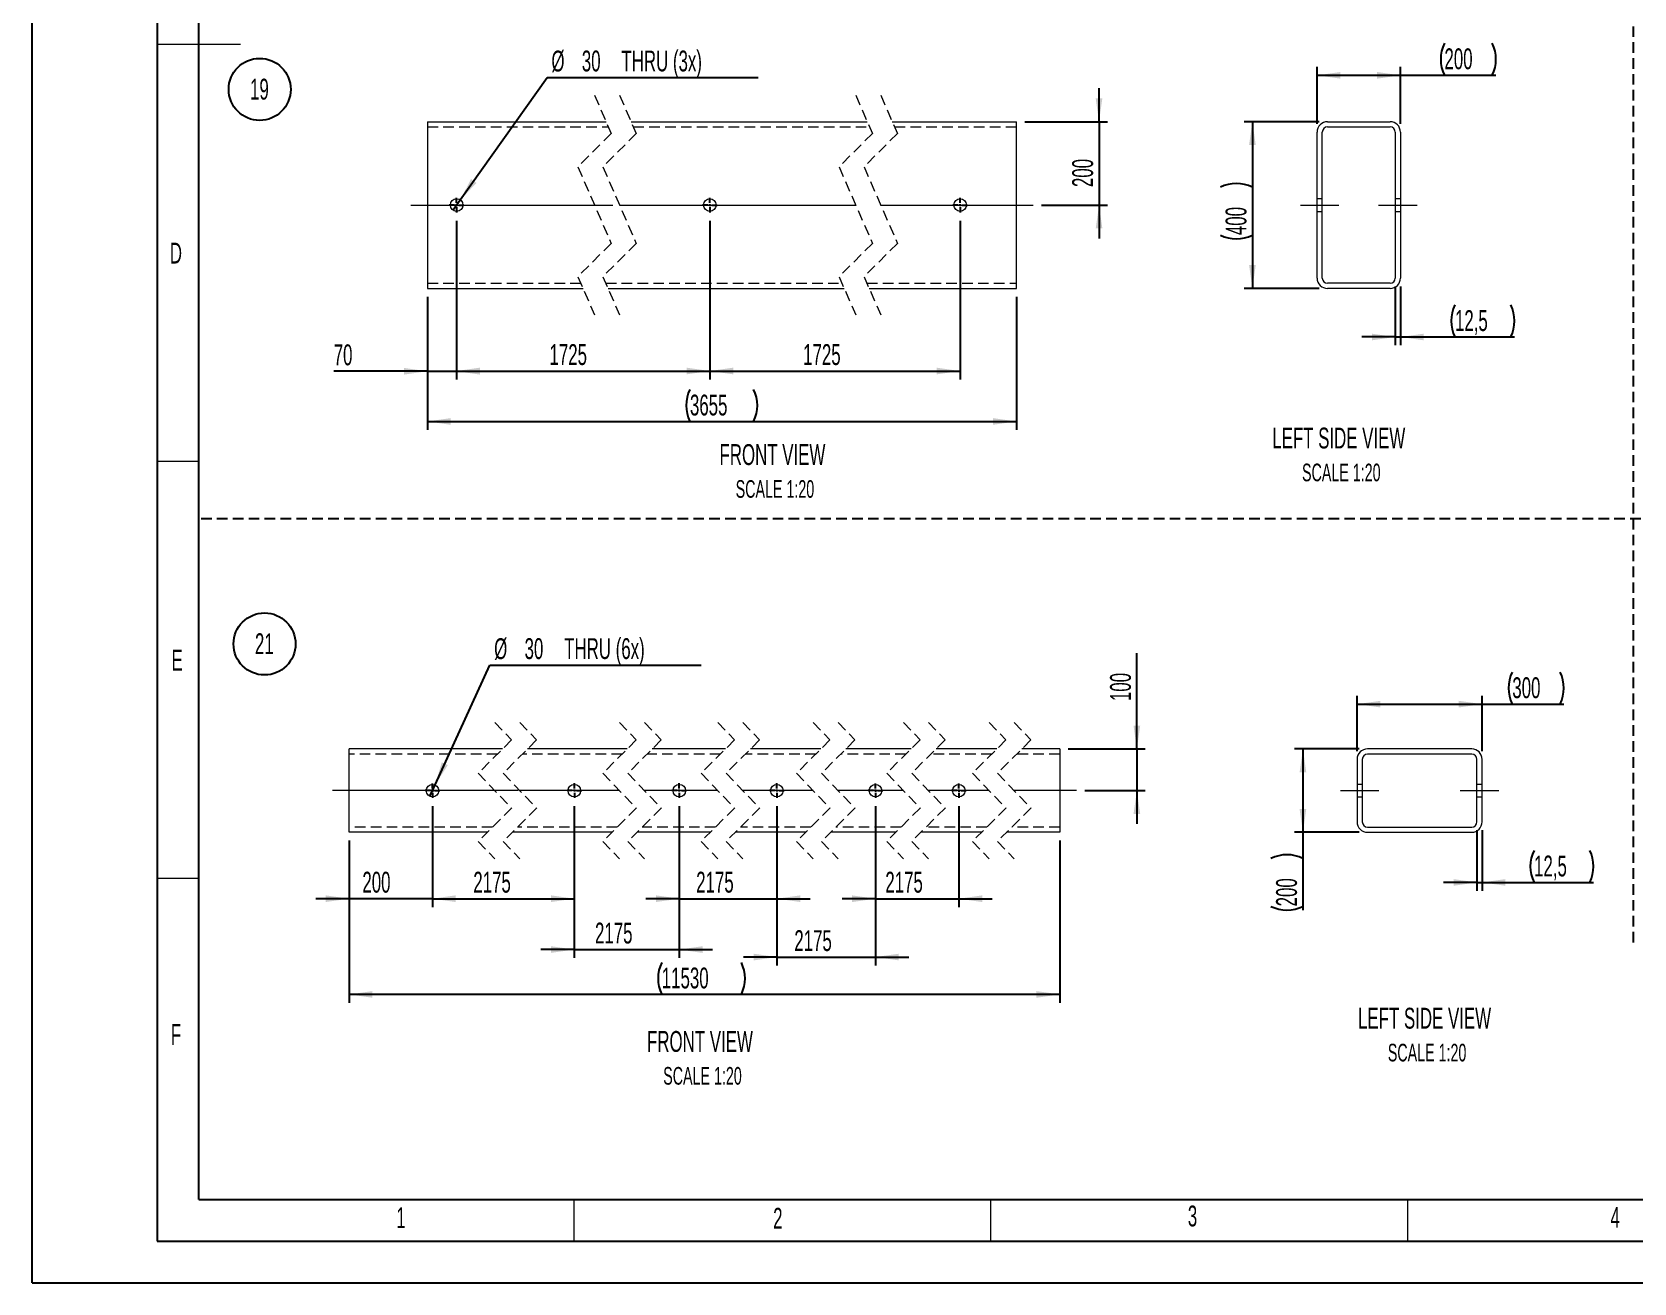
# Paper-space layout 'Sheet6' of a CAD drawing. Header units: millimetres. Extents: x 0 to 420, y 0 to 300.
# Drawn here: x 0 to 192.2, y 0 to 150 of the extents above; entities that cross this region are included whole.
import ezdxf

# ---------------------------------------------------------------- set-up
doc = ezdxf.new("R2010")
doc.units = ezdxf.units.MM
doc.linetypes.add('CENTERX2', pattern=[20.32, 12.7, -2.54, 2.54, -2.54])
doc.linetypes.add('HIDDEN', pattern=[1.905, 1.27, -0.635])
for name, color, linetype in [('BORDER', 7, 'Continuous'), ('DASH', 7, 'HIDDEN'), ('DIMS', 7, 'Continuous')]:
    doc.layers.add(name, color=color, linetype=linetype)
doc.styles.add('SLDTEXTSTYLE0', font='TXT', dxfattribs={"width": 0.605})
doc.dimstyles.new('SLDDIMSTYLE16', dxfattribs={"dimtxt": 2.5, "dimasz": 2.8, "dimexe": 0, "dimexo": 0.0625, "dimtad": 0, "dimtih": 1, "dimtoh": 1, "dimdec": 0, "dimlfac": 20, "dimrnd": 1e-09, "dimzin": 12, "dimdsep": 46, "dimtxsty": 'SLDTEXTSTYLE0', "dimblk1": 'NONE', "dimsah": 1, "dimcen": 0, "dimadec": 0, "dimazin": 3, "dimtfac": 1, "dimtdec": 0, "dimtmove": 0, "dimatfit": 3, "dimldrblk": 'NONE', "dimfxl": 1, "dimfrac": 2, "dimtolj": 1, "dimtzin": 12, "dimarcsym": 0})
doc.dimstyles.new('SLDDIMSTYLE19', dxfattribs={"dimtxt": 2.5, "dimasz": 2.8, "dimexe": 0, "dimexo": 0.0625, "dimtad": 1, "dimdec": 1, "dimlfac": 20, "dimrnd": 1e-09, "dimzin": 12, "dimdsep": 46, "dimtxsty": 'SLDTEXTSTYLE0', "dimsah": 1, "dimcen": 0.09, "dimadec": 0, "dimazin": 3, "dimtfac": 1, "dimtdec": 1, "dimtmove": 0, "dimatfit": 0, "dimfxl": 1, "dimfrac": 2, "dimtolj": 1, "dimtzin": 12, "dimarcsym": 0})
doc.dimstyles.new('SLDDIMSTYLE6', dxfattribs={"dimtxt": 2.5, "dimasz": 2.8, "dimexe": 0, "dimexo": 0.0625, "dimtad": 1, "dimdec": 0, "dimlfac": 20, "dimrnd": 1e-09, "dimzin": 12, "dimdsep": 46, "dimtxsty": 'SLDTEXTSTYLE0', "dimsah": 1, "dimcen": 0.09, "dimadec": 0, "dimazin": 3, "dimtfac": 1, "dimtdec": 0, "dimtofl": 0, "dimtmove": 0, "dimatfit": 3, "dimfxl": 1, "dimfrac": 2, "dimtolj": 1, "dimtzin": 12, "dimarcsym": 0})
doc.dimstyles.new('SLDDIMSTYLE7', dxfattribs={"dimtxt": 2.5, "dimasz": 2.8, "dimexe": 0, "dimexo": 0.0625, "dimtad": 1, "dimdec": 0, "dimlfac": 20, "dimrnd": 1e-09, "dimzin": 12, "dimdsep": 46, "dimtxsty": 'SLDTEXTSTYLE0', "dimsah": 1, "dimcen": 0.09, "dimadec": 0, "dimazin": 3, "dimtfac": 1, "dimtdec": 0, "dimtmove": 0, "dimatfit": 0, "dimfxl": 1, "dimfrac": 2, "dimtolj": 1, "dimtzin": 12, "dimarcsym": 0})

# ---------------------------------------------------------------- blocks, each defined once
blk = doc.blocks.new('_D_221')
at = {"layer": 'DIMS', "transparency": 16777216}
for p, q in [((50.93, 127.38), (50.93, 108.33)), ((47.43, 118.26), (47.43, 108.33)), ((47.43, 109.33), (36.19, 109.33)), ((47.43, 109.33), (50.93, 109.33)), ((50.93, 109.33), (54.93, 109.33))]:
    blk.add_line(p, q, dxfattribs=at)
for points in [[(47.43, 109.33), (44.63, 109.73), (44.63, 108.93)], [(50.93, 109.33), (53.73, 108.93), (53.73, 109.73)]]:
    blk.add_solid(points, dxfattribs=at)
at = {"layer": 'DIMS', "transparency": 16777216, "insert": (36.19, 112.55), "char_height": 2.5, "attachment_point": 1, "style": 'SLDTEXTSTYLE0'}
blk.add_mtext('70', dxfattribs=at)
blk = doc.blocks.new('_D_222')
at = {"layer": 'DIMS', "transparency": 16777216}
for p, q in [((50.93, 127.38), (50.93, 108.36)), ((81.32, 127.38), (81.32, 108.36)), ((50.93, 109.36), (81.32, 109.36))]:
    blk.add_line(p, q, dxfattribs=at)
for points in [[(50.93, 109.36), (53.73, 108.96), (53.73, 109.76)], [(81.32, 109.36), (78.52, 109.76), (78.52, 108.96)]]:
    blk.add_solid(points, dxfattribs=at)
at = {"layer": 'DIMS', "transparency": 16777216, "insert": (62.08, 112.58), "char_height": 2.5, "attachment_point": 1, "style": 'SLDTEXTSTYLE0'}
blk.add_mtext('1725', dxfattribs=at)
blk = doc.blocks.new('_D_223')
at = {"layer": 'DIMS', "transparency": 16777216}
for p, q in [((51.37, 129.87), (61.81, 144.56)), ((61.81, 144.56), (87.13, 144.56)), ((50.5, 128.65), (51.37, 129.87))]:
    blk.add_line(p, q, dxfattribs=at)
blk.add_solid([(51.37, 129.87), (53.32, 131.92), (52.67, 132.38)], dxfattribs=at)
at = {"layer": 'DIMS', "transparency": 16777216, "char_height": 2.5, "attachment_point": 1, "style": 'SLDTEXTSTYLE0'}
for s, insert in [('%%c', (62.31, 147.78)), ('30', (65.96, 147.79)), ('THRU (3x)', (70.71, 147.79))]:
    blk.add_mtext(s, dxfattribs=dict(at, insert=insert))
blk = doc.blocks.new('_None')
blk = doc.blocks.new('_D_224')
at = {"layer": 'DIMS', "transparency": 16777216}
for p, q in [((128.01, 139.26), (128.01, 143.26)), ((119.09, 139.26), (129.01, 139.26)), ((128.01, 139.26), (128.01, 129.26)), ((121.09, 129.26), (129.01, 129.26)), ((128.01, 129.26), (128.01, 125.26))]:
    blk.add_line(p, q, dxfattribs=at)
for points in [[(128.01, 139.26), (128.41, 142.06), (127.61, 142.06)], [(128.01, 129.26), (127.61, 126.46), (128.41, 126.46)]]:
    blk.add_solid(points, dxfattribs=at)
at = {"layer": 'DIMS', "transparency": 16777216, "insert": (124.79, 131.42), "char_height": 2.5, "attachment_point": 1, "rotation": 90, "style": 'SLDTEXTSTYLE0'}
blk.add_mtext('200', dxfattribs=at)
blk = doc.blocks.new('_D_225')
at = {"layer": 'DIMS', "transparency": 16777216}
for p, q in [((47.43, 118.26), (47.43, 102.31)), ((118.09, 118.26), (118.09, 102.31)), ((47.43, 103.31), (118.09, 103.31))]:
    blk.add_line(p, q, dxfattribs=at)
for centre, start, end in [((82.76, 105.23), 153.4349, 206.5651), ((82.73, 105.23), 333.4349, 26.5651)]:
    blk.add_arc(centre, 4.29, start, end, dxfattribs=at)
for points in [[(47.43, 103.31), (50.23, 102.91), (50.23, 103.71)], [(118.09, 103.31), (115.29, 103.71), (115.29, 102.91)]]:
    blk.add_solid(points, dxfattribs=at)
at = {"layer": 'DIMS', "transparency": 16777216, "insert": (78.93, 106.53), "char_height": 2.5, "attachment_point": 1, "style": 'SLDTEXTSTYLE0'}
blk.add_mtext('3655', dxfattribs=at)
blk = doc.blocks.new('_D_226')
at = {"layer": 'DIMS', "transparency": 16777216}
for p, q in [((81.32, 127.38), (81.32, 108.36)), ((111.34, 127.38), (111.34, 108.36)), ((81.32, 109.36), (111.34, 109.36))]:
    blk.add_line(p, q, dxfattribs=at)
for points in [[(81.32, 109.36), (84.12, 108.96), (84.12, 109.76)], [(111.34, 109.36), (108.54, 109.76), (108.54, 108.96)]]:
    blk.add_solid(points, dxfattribs=at)
at = {"layer": 'DIMS', "transparency": 16777216, "insert": (92.51, 112.58), "char_height": 2.5, "attachment_point": 1, "style": 'SLDTEXTSTYLE0'}
blk.add_mtext('1725', dxfattribs=at)
blk = doc.blocks.new('SW_NOTE_0_301')
at = {"layer": 'DIMS', "color": 0}
blk.add_circle((1.91, 1.94), 3.72, dxfattribs=at)
at = {"layer": 'DIMS', "color": 0, "insert": (1.88, 3.22), "char_height": 2.5, "attachment_point": 2, "style": 'SLDTEXTSTYLE0'}
blk.add_mtext('19', dxfattribs=at)
blk = doc.blocks.new('SW_CENTERMARKSYMBOL_78')
at = {"layer": 'DIMS', "color": 0}
for p, q in [((-0.25, 0), (-0.88, 0)), ((0, 0), (-0.13, 0)), ((0, 0.25), (0, 0.88)), ((0, 0), (0, 0.12)), ((0, 0), (0, -0.13)), ((0, 0), (0.12, 0)), ((0.25, 0), (0.88, 0)), ((0, -0.25), (0, -0.88))]:
    blk.add_line(p, q, dxfattribs=at)
blk = doc.blocks.new('SW_CENTERMARKSYMBOL_79')
at = {"layer": 'DIMS', "color": 0}
for p, q in [((-0.25, 0), (-0.88, 0)), ((0, 0), (-0.12, 0)), ((0, 0.25), (0, 0.88)), ((0, 0), (0, 0.12)), ((0, 0), (0, -0.12)), ((0, 0), (0.12, 0)), ((0.25, 0), (0.88, 0)), ((0, -0.25), (0, -0.88))]:
    blk.add_line(p, q, dxfattribs=at)
blk = doc.blocks.new('SW_CENTERMARKSYMBOL_80')
at = {"layer": 'DIMS', "color": 0}
for p, q in [((-0.25, 0), (-0.88, 0)), ((0, 0), (-0.12, 0)), ((0, 0.25), (0, 0.88)), ((0, 0), (0, 0.12)), ((0, 0), (0, -0.12)), ((0, 0), (0.12, 0)), ((0.25, 0), (0.88, 0)), ((0, -0.25), (0, -0.88))]:
    blk.add_line(p, q, dxfattribs=at)
blk = doc.blocks.new('_D_227')
at = {"layer": 'DIMS', "transparency": 16777216}
for p, q in [((154.42, 139.26), (145.41, 139.26)), ((146.41, 139.26), (146.41, 119.26)), ((154.42, 119.26), (145.41, 119.26))]:
    blk.add_line(p, q, dxfattribs=at)
for centre, start, end in [((144.49, 127.56), 63.4349, 116.5651), ((144.49, 129.5), 243.4349, 296.5651)]:
    blk.add_arc(centre, 4.29, start, end, dxfattribs=at)
for points in [[(146.41, 139.26), (146.01, 136.46), (146.81, 136.46)], [(146.41, 119.26), (146.81, 122.06), (146.01, 122.06)]]:
    blk.add_solid(points, dxfattribs=at)
at = {"layer": 'DIMS', "transparency": 16777216, "insert": (143.19, 125.66), "char_height": 2.5, "attachment_point": 1, "rotation": 90, "style": 'SLDTEXTSTYLE0'}
blk.add_mtext('400', dxfattribs=at)
blk = doc.blocks.new('_D_228')
at = {"layer": 'DIMS', "transparency": 16777216}
for p, q in [((154.17, 139.01), (154.17, 145.82)), ((154.17, 144.82), (164.17, 144.82)), ((164.17, 139.01), (164.17, 145.82)), ((164.17, 144.82), (175.63, 144.82))]:
    blk.add_line(p, q, dxfattribs=at)
for centre, start, end in [((173.29, 146.74), 153.4349, 206.5651), ((171.34, 146.74), 333.4349, 26.5651)]:
    blk.add_arc(centre, 4.29, start, end, dxfattribs=at)
for points in [[(154.17, 144.82), (156.97, 144.42), (156.97, 145.22)], [(164.17, 144.82), (161.37, 145.22), (161.37, 144.42)]]:
    blk.add_solid(points, dxfattribs=at)
at = {"layer": 'DIMS', "transparency": 16777216, "insert": (169.45, 148.05), "char_height": 2.5, "attachment_point": 1, "style": 'SLDTEXTSTYLE0'}
blk.add_mtext('200', dxfattribs=at)
blk = doc.blocks.new('_D_229')
at = {"layer": 'DIMS', "transparency": 16777216}
for p, q in [((163.55, 119.51), (163.55, 112.44)), ((164.17, 119.51), (164.17, 112.44)), ((163.55, 113.44), (159.55, 113.44)), ((163.55, 113.44), (164.17, 113.44)), ((164.17, 113.44), (177.85, 113.44))]:
    blk.add_line(p, q, dxfattribs=at)
for centre, start, end in [((174.55, 115.36), 153.4349, 206.5651), ((173.56, 115.36), 333.4349, 26.5651)]:
    blk.add_arc(centre, 4.29, start, end, dxfattribs=at)
for points in [[(163.55, 113.44), (160.75, 113.84), (160.75, 113.04)], [(164.17, 113.44), (166.97, 113.04), (166.97, 113.84)]]:
    blk.add_solid(points, dxfattribs=at)
at = {"layer": 'DIMS', "transparency": 16777216, "insert": (170.71, 116.66), "char_height": 2.5, "attachment_point": 1, "style": 'SLDTEXTSTYLE0'}
blk.add_mtext('12,5', dxfattribs=at)
blk = doc.blocks.new('_D_239')
at = {"layer": 'DIMS', "transparency": 16777216}
for p, q in [((48.04, 57.16), (48.04, 45.08)), ((38.04, 53.04), (38.04, 45.08)), ((38.04, 46.08), (34.04, 46.08)), ((48.04, 46.08), (38.04, 46.08)), ((48.04, 46.08), (52.04, 46.08))]:
    blk.add_line(p, q, dxfattribs=at)
for points in [[(38.04, 46.08), (35.24, 46.48), (35.24, 45.68)], [(48.04, 46.08), (50.84, 45.68), (50.84, 46.48)]]:
    blk.add_solid(points, dxfattribs=at)
at = {"layer": 'DIMS', "transparency": 16777216, "insert": (39.63, 49.31), "char_height": 2.5, "attachment_point": 1, "style": 'SLDTEXTSTYLE0'}
blk.add_mtext('200', dxfattribs=at)
blk = doc.blocks.new('_D_240')
at = {"layer": 'DIMS', "transparency": 16777216}
for p, q in [((48.35, 59.72), (54.94, 74.09)), ((54.94, 74.09), (80.26, 74.09)), ((47.73, 58.36), (48.35, 59.72))]:
    blk.add_line(p, q, dxfattribs=at)
blk.add_solid([(48.35, 59.72), (49.88, 62.1), (49.16, 62.43)], dxfattribs=at)
at = {"layer": 'DIMS', "transparency": 16777216, "char_height": 2.5, "attachment_point": 1, "style": 'SLDTEXTSTYLE0'}
for s, insert in [('%%c', (55.44, 77.31)), ('30', (59.09, 77.32)), ('THRU (6x)', (63.84, 77.32))]:
    blk.add_mtext(s, dxfattribs=dict(at, insert=insert))
blk = doc.blocks.new('_D_241')
at = {"layer": 'DIMS', "transparency": 16777216}
for p, q in [((48.04, 57.16), (48.04, 45.08)), ((65.06, 57.16), (65.06, 45.08)), ((48.04, 46.08), (65.06, 46.08))]:
    blk.add_line(p, q, dxfattribs=at)
for points in [[(48.04, 46.08), (50.84, 45.68), (50.84, 46.48)], [(65.06, 46.08), (62.26, 46.48), (62.26, 45.68)]]:
    blk.add_solid(points, dxfattribs=at)
at = {"layer": 'DIMS', "transparency": 16777216, "insert": (52.94, 49.31), "char_height": 2.5, "attachment_point": 1, "style": 'SLDTEXTSTYLE0'}
blk.add_mtext('2175', dxfattribs=at)
blk = doc.blocks.new('_D_242')
at = {"layer": 'DIMS', "transparency": 16777216}
for p, q in [((132.55, 64.04), (132.55, 75.51)), ((124.3, 64.04), (133.55, 64.04)), ((132.55, 64.04), (132.55, 59.04)), ((126.3, 59.04), (133.55, 59.04)), ((132.55, 59.04), (132.55, 55.04))]:
    blk.add_line(p, q, dxfattribs=at)
for points in [[(132.55, 64.04), (132.95, 66.84), (132.15, 66.84)], [(132.55, 59.04), (132.15, 56.24), (132.95, 56.24)]]:
    blk.add_solid(points, dxfattribs=at)
at = {"layer": 'DIMS', "transparency": 16777216, "insert": (129.33, 69.78), "char_height": 2.5, "attachment_point": 1, "rotation": 90, "style": 'SLDTEXTSTYLE0'}
blk.add_mtext('100', dxfattribs=at)
blk = doc.blocks.new('_D_243')
at = {"layer": 'DIMS', "transparency": 16777216}
for p, q in [((38.04, 53.04), (38.04, 33.6)), ((123.3, 53.04), (123.3, 33.6)), ((123.3, 34.6), (38.04, 34.6))]:
    blk.add_line(p, q, dxfattribs=at)
for centre, start, end in [((79.39, 36.51), 153.4349, 206.5651), ((81.26, 36.51), 333.4349, 26.5651)]:
    blk.add_arc(centre, 4.29, start, end, dxfattribs=at)
for points in [[(38.04, 34.6), (40.84, 34.2), (40.84, 35)], [(123.3, 34.6), (120.5, 35), (120.5, 34.2)]]:
    blk.add_solid(points, dxfattribs=at)
at = {"layer": 'DIMS', "transparency": 16777216, "insert": (75.55, 37.82), "char_height": 2.5, "attachment_point": 1, "style": 'SLDTEXTSTYLE0'}
blk.add_mtext('11530', dxfattribs=at)
blk = doc.blocks.new('_D_244')
at = {"layer": 'DIMS', "transparency": 16777216}
for p, q in [((65.06, 57.16), (65.06, 38.98)), ((77.65, 57.16), (77.65, 38.98)), ((65.06, 39.98), (61.06, 39.98)), ((65.06, 39.98), (77.65, 39.98)), ((77.65, 39.98), (81.65, 39.98))]:
    blk.add_line(p, q, dxfattribs=at)
for points in [[(65.06, 39.98), (62.26, 40.38), (62.26, 39.58)], [(77.65, 39.98), (80.45, 39.58), (80.45, 40.38)]]:
    blk.add_solid(points, dxfattribs=at)
at = {"layer": 'DIMS', "transparency": 16777216, "insert": (67.54, 43.21), "char_height": 2.5, "attachment_point": 1, "style": 'SLDTEXTSTYLE0'}
blk.add_mtext('2175', dxfattribs=at)
blk = doc.blocks.new('_D_245')
at = {"layer": 'DIMS', "transparency": 16777216}
for p, q in [((77.65, 57.16), (77.65, 45.08)), ((89.36, 57.16), (89.36, 45.08)), ((77.65, 46.08), (73.65, 46.08)), ((77.65, 46.08), (89.36, 46.08)), ((89.36, 46.08), (93.36, 46.08))]:
    blk.add_line(p, q, dxfattribs=at)
for points in [[(77.65, 46.08), (74.85, 46.48), (74.85, 45.68)], [(89.36, 46.08), (92.16, 45.68), (92.16, 46.48)]]:
    blk.add_solid(points, dxfattribs=at)
at = {"layer": 'DIMS', "transparency": 16777216, "insert": (79.68, 49.31), "char_height": 2.5, "attachment_point": 1, "style": 'SLDTEXTSTYLE0'}
blk.add_mtext('2175', dxfattribs=at)
blk = doc.blocks.new('_D_246')
at = {"layer": 'DIMS', "transparency": 16777216}
for p, q in [((89.36, 57.16), (89.36, 38.08)), ((101.19, 57.16), (101.19, 38.08)), ((89.36, 39.08), (85.36, 39.08)), ((89.36, 39.08), (101.19, 39.08)), ((101.19, 39.08), (105.19, 39.08))]:
    blk.add_line(p, q, dxfattribs=at)
for points in [[(89.36, 39.08), (86.56, 39.48), (86.56, 38.68)], [(101.19, 39.08), (103.99, 38.68), (103.99, 39.48)]]:
    blk.add_solid(points, dxfattribs=at)
at = {"layer": 'DIMS', "transparency": 16777216, "insert": (91.45, 42.3), "char_height": 2.5, "attachment_point": 1, "style": 'SLDTEXTSTYLE0'}
blk.add_mtext('2175', dxfattribs=at)
blk = doc.blocks.new('_D_247')
at = {"layer": 'DIMS', "transparency": 16777216}
for p, q in [((101.19, 57.16), (101.19, 45.08)), ((111.19, 57.16), (111.19, 45.08)), ((101.19, 46.08), (97.19, 46.08)), ((101.19, 46.08), (111.19, 46.08)), ((111.19, 46.08), (115.19, 46.08))]:
    blk.add_line(p, q, dxfattribs=at)
for points in [[(101.19, 46.08), (98.39, 46.48), (98.39, 45.68)], [(111.19, 46.08), (113.99, 45.68), (113.99, 46.48)]]:
    blk.add_solid(points, dxfattribs=at)
at = {"layer": 'DIMS', "transparency": 16777216, "insert": (102.37, 49.31), "char_height": 2.5, "attachment_point": 1, "style": 'SLDTEXTSTYLE0'}
blk.add_mtext('2175', dxfattribs=at)
blk = doc.blocks.new('SW_NOTE_0_303')
at = {"layer": 'DIMS', "color": 0}
blk.add_circle((1.91, 1.94), 3.72, dxfattribs=at)
at = {"layer": 'DIMS', "color": 0, "insert": (1.88, 3.22), "char_height": 2.5, "attachment_point": 2, "style": 'SLDTEXTSTYLE0'}
blk.add_mtext('21', dxfattribs=at)
blk = doc.blocks.new('SW_CENTERMARKSYMBOL_84')
at = {"layer": 'DIMS', "color": 0}
for p, q in [((-0.25, 0), (-0.88, 0)), ((0, 0), (-0.13, 0)), ((0, 0.25), (0, 0.87)), ((0, 0), (0, 0.12)), ((0, 0), (0, -0.13)), ((0, 0), (0.12, 0)), ((0.25, 0), (0.87, 0)), ((0, -0.25), (0, -0.88))]:
    blk.add_line(p, q, dxfattribs=at)
blk = doc.blocks.new('SW_CENTERMARKSYMBOL_85')
at = {"layer": 'DIMS', "color": 0}
for p, q in [((-0.25, 0), (-0.88, 0)), ((0, 0), (-0.12, 0)), ((0, 0.25), (0, 0.88)), ((0, 0), (0, 0.12)), ((0, 0), (0, -0.12)), ((0, 0), (0.12, 0)), ((0.25, 0), (0.88, 0)), ((0, -0.25), (0, -0.88))]:
    blk.add_line(p, q, dxfattribs=at)
blk = doc.blocks.new('SW_CENTERMARKSYMBOL_86')
at = {"layer": 'DIMS', "color": 0}
for p, q in [((-0.25, 0), (-0.88, 0)), ((0, 0), (-0.13, 0)), ((0, 0.25), (0, 0.87)), ((0, 0), (0, 0.12)), ((0, 0), (0, -0.13)), ((0, 0), (0.12, 0)), ((0.25, 0), (0.87, 0)), ((0, -0.25), (0, -0.88))]:
    blk.add_line(p, q, dxfattribs=at)
blk = doc.blocks.new('SW_CENTERMARKSYMBOL_87')
at = {"layer": 'DIMS', "color": 0}
for p, q in [((-0.25, 0), (-0.88, 0)), ((0, 0), (-0.13, 0)), ((0, 0.25), (0, 0.87)), ((0, 0), (0, 0.12)), ((0, 0), (0, -0.13)), ((0, 0), (0.12, 0)), ((0.25, 0), (0.87, 0)), ((0, -0.25), (0, -0.88))]:
    blk.add_line(p, q, dxfattribs=at)
blk = doc.blocks.new('SW_CENTERMARKSYMBOL_88')
at = {"layer": 'DIMS', "color": 0}
for p, q in [((-0.25, 0), (-0.88, 0)), ((0, 0), (-0.12, 0)), ((0, 0.25), (0, 0.88)), ((0, 0), (0, 0.12)), ((0, 0), (0, -0.12)), ((0, 0), (0.12, 0)), ((0.25, 0), (0.88, 0)), ((0, -0.25), (0, -0.88))]:
    blk.add_line(p, q, dxfattribs=at)
blk = doc.blocks.new('SW_CENTERMARKSYMBOL_89')
at = {"layer": 'DIMS', "color": 0}
for p, q in [((-0.25, 0), (-0.88, 0)), ((0, 0), (-0.12, 0)), ((0, 0.25), (0, 0.88)), ((0, 0), (0, 0.12)), ((0, 0), (0, -0.12)), ((0, 0), (0.12, 0)), ((0.25, 0), (0.88, 0)), ((0, -0.25), (0, -0.88))]:
    blk.add_line(p, q, dxfattribs=at)
blk = doc.blocks.new('_D_248')
at = {"layer": 'DIMS', "transparency": 16777216}
for p, q in [((158.97, 63.79), (158.97, 70.41)), ((158.97, 69.41), (173.97, 69.41)), ((173.97, 63.79), (173.97, 70.41)), ((173.97, 69.41), (183.77, 69.41))]:
    blk.add_line(p, q, dxfattribs=at)
for centre, start, end in [((181.42, 71.33), 153.4349, 206.5651), ((179.48, 71.33), 333.4349, 26.5651)]:
    blk.add_arc(centre, 4.29, start, end, dxfattribs=at)
for points in [[(158.97, 69.41), (161.77, 69.01), (161.77, 69.81)], [(173.97, 69.41), (171.17, 69.81), (171.17, 69.01)]]:
    blk.add_solid(points, dxfattribs=at)
at = {"layer": 'DIMS', "transparency": 16777216, "insert": (177.59, 72.63), "char_height": 2.5, "attachment_point": 1, "style": 'SLDTEXTSTYLE0'}
blk.add_mtext('300', dxfattribs=at)
blk = doc.blocks.new('_D_249')
at = {"layer": 'DIMS', "transparency": 16777216}
for p, q in [((159.22, 64.04), (151.47, 64.04)), ((152.47, 64.04), (152.47, 54.04)), ((159.22, 54.04), (151.47, 54.04)), ((152.47, 54.04), (152.47, 44.71))]:
    blk.add_line(p, q, dxfattribs=at)
for centre, start, end in [((150.55, 47.06), 63.4349, 116.5651), ((150.55, 49), 243.4349, 296.5651)]:
    blk.add_arc(centre, 4.29, start, end, dxfattribs=at)
for points in [[(152.47, 64.04), (152.07, 61.24), (152.87, 61.24)], [(152.47, 54.04), (152.87, 56.84), (152.07, 56.84)]]:
    blk.add_solid(points, dxfattribs=at)
at = {"layer": 'DIMS', "transparency": 16777216, "insert": (149.25, 45.16), "char_height": 2.5, "attachment_point": 1, "rotation": 90, "style": 'SLDTEXTSTYLE0'}
blk.add_mtext('200', dxfattribs=at)
blk = doc.blocks.new('_D_250')
at = {"layer": 'DIMS', "transparency": 16777216}
for p, q in [((173.34, 54.29), (173.34, 47.03)), ((173.97, 54.29), (173.97, 47.03)), ((173.34, 48.03), (169.34, 48.03)), ((173.34, 48.03), (173.97, 48.03)), ((173.97, 48.03), (187.33, 48.03))]:
    blk.add_line(p, q, dxfattribs=at)
for centre, start, end in [((184.03, 49.95), 153.4349, 206.5651), ((183.04, 49.95), 333.4349, 26.5651)]:
    blk.add_arc(centre, 4.29, start, end, dxfattribs=at)
for points in [[(173.34, 48.03), (170.54, 48.43), (170.54, 47.63)], [(173.97, 48.03), (176.77, 47.63), (176.77, 48.43)]]:
    blk.add_solid(points, dxfattribs=at)
at = {"layer": 'DIMS', "transparency": 16777216, "insert": (180.2, 51.25), "char_height": 2.5, "attachment_point": 1, "style": 'SLDTEXTSTYLE0'}
blk.add_mtext('12,5', dxfattribs=at)

psp = doc.layouts.new('Sheet6')

# ---------------------------------------------------------------- linework, layer by layer
at = {"color": 7, "linetype": 'HIDDEN', "lineweight": 18}
for p, q in [((67.4858, 142.4341), (69.4858, 137.8466)), ((70.4858, 142.4341), (72.4858, 137.8466)), ((98.8191, 142.4341), (100.8191, 137.8466)), ((101.8191, 142.4341), (103.8191, 137.8466)), ((47.4345, 138.6341), (69.1425, 138.6341)), ((72.1425, 138.6341), (100.4758, 138.6341)), ((103.4758, 138.6341), (118.0946, 138.6341)), ((69.4858, 137.8466), (65.4858, 133.8466)), ((72.4858, 137.8466), (68.4858, 133.8466)), ((100.8191, 137.8466), (96.8191, 133.8466)), ((103.8191, 137.8466), (99.8191, 133.8466)), ((65.4858, 133.8466), (69.4858, 124.6716)), ((68.4858, 133.8466), (72.4858, 124.6716)), ((96.8191, 133.8466), (100.8191, 124.6716)), ((99.8191, 133.8466), (103.8191, 124.6716)), ((154.7973, 130.0091), (154.1723, 130.0091)), ((164.1723, 130.0091), (163.5473, 130.0091)), ((154.1723, 128.5091), (154.7973, 128.5091)), ((163.5473, 128.5091), (164.1723, 128.5091)), ((69.4858, 124.6716), (65.4858, 120.6716)), ((72.4858, 124.6716), (68.4858, 120.6716)), ((100.8191, 124.6716), (96.8191, 120.6716)), ((103.8191, 124.6716), (99.8191, 120.6716)), ((47.4345, 119.8841), (65.8291, 119.8841)), ((65.4858, 120.6716), (67.4858, 116.0841)), ((68.4858, 120.6716), (70.4858, 116.0841)), ((68.8291, 119.8841), (97.1625, 119.8841)), ((96.8191, 120.6716), (98.8191, 116.0841)), ((99.8191, 120.6716), (101.8191, 116.0841)), ((100.1625, 119.8841), (118.0946, 119.8841)), ((55.5367, 67.2149), (57.5367, 65.1274)), ((58.5367, 67.2149), (60.5367, 65.1274)), ((70.4966, 67.2149), (72.4966, 65.1274)), ((73.4966, 67.2149), (75.4966, 65.1274)), ((82.2828, 67.2149), (84.2828, 65.1274)), ((85.2828, 67.2149), (87.2828, 65.1274)), ((93.7278, 67.2149), (95.7278, 65.1274)), ((96.7278, 67.2149), (98.7278, 65.1274)), ((104.5422, 67.2149), (106.5422, 65.1274)), ((107.5422, 67.2149), (109.5422, 65.1274)), ((114.8394, 67.2149), (116.8394, 65.1274)), ((117.8394, 67.2149), (119.8394, 65.1274)), ((57.5367, 65.1274), (53.5367, 61.1274)), ((60.5367, 65.1274), (56.5367, 61.1274)), ((72.4966, 65.1274), (68.4966, 61.1274)), ((75.4966, 65.1274), (71.4966, 61.1274)), ((84.2828, 65.1274), (80.2828, 61.1274)), ((87.2828, 65.1274), (83.2828, 61.1274)), ((95.7278, 65.1274), (91.7278, 61.1274)), ((98.7278, 65.1274), (94.7278, 61.1274)), ((106.5422, 65.1274), (102.5422, 61.1274)), ((109.5422, 65.1274), (105.5422, 61.1274)), ((116.8394, 65.1274), (112.8394, 61.1274)), ((119.8394, 65.1274), (115.8394, 61.1274)), ((55.8242, 63.4149), (38.0399, 63.4149)), ((70.7841, 63.4149), (58.8242, 63.4149)), ((82.5703, 63.4149), (73.7841, 63.4149)), ((94.0153, 63.4149), (85.5703, 63.4149)), ((104.8298, 63.4149), (97.0153, 63.4149)), ((115.1269, 63.4149), (107.8298, 63.4149)), ((123.3, 63.4149), (118.127, 63.4149)), ((53.5367, 61.1274), (57.5367, 56.9524)), ((56.5367, 61.1274), (60.5367, 56.9524)), ((68.4966, 61.1274), (72.4966, 56.9524)), ((71.4966, 61.1274), (75.4966, 56.9524)), ((80.2828, 61.1274), (84.2828, 56.9524)), ((83.2828, 61.1274), (87.2828, 56.9524)), ((91.7278, 61.1274), (95.7278, 56.9524)), ((94.7278, 61.1274), (98.7278, 56.9524)), ((102.5422, 61.1274), (106.5422, 56.9524)), ((105.5422, 61.1274), (109.5422, 56.9524)), ((112.8394, 61.1274), (116.8394, 56.9524)), ((115.8394, 61.1274), (119.8394, 56.9524)), ((159.5909, 59.7899), (158.9659, 59.7899)), ((173.9659, 59.7899), (173.3409, 59.7899)), ((158.9659, 58.2899), (159.5909, 58.2899)), ((173.3409, 58.2899), (173.9659, 58.2899)), ((57.5367, 56.9524), (53.5367, 52.9524)), ((60.5367, 56.9524), (56.5367, 52.9524)), ((72.4966, 56.9524), (68.4966, 52.9524)), ((75.4966, 56.9524), (71.4966, 52.9524)), ((84.2828, 56.9524), (80.2828, 52.9524)), ((87.2828, 56.9524), (83.2828, 52.9524)), ((95.7278, 56.9524), (91.7278, 52.9524)), ((98.7278, 56.9524), (94.7278, 52.9524)), ((106.5422, 56.9524), (102.5422, 52.9524)), ((109.5422, 56.9524), (105.5422, 52.9524)), ((116.8394, 56.9524), (112.8394, 52.9524)), ((119.8394, 56.9524), (115.8394, 52.9524)), ((55.2492, 54.6649), (38.0399, 54.6649)), ((70.2091, 54.6649), (58.2492, 54.6649)), ((81.9953, 54.6649), (73.2091, 54.6649)), ((93.4403, 54.6649), (84.9953, 54.6649)), ((104.2547, 54.6649), (96.4403, 54.6649)), ((114.5519, 54.6649), (107.2548, 54.6649)), ((123.3, 54.6649), (117.5519, 54.6649)), ((53.5367, 52.9524), (55.5367, 50.8649)), ((56.5367, 52.9524), (58.5367, 50.8649)), ((68.4966, 52.9524), (70.4966, 50.8649)), ((71.4966, 52.9524), (73.4966, 50.8649)), ((80.2828, 52.9524), (82.2828, 50.8649)), ((83.2828, 52.9524), (85.2828, 50.8649)), ((91.7278, 52.9524), (93.7278, 50.8649)), ((94.7278, 52.9524), (96.7278, 50.8649)), ((102.5422, 52.9524), (104.5422, 50.8649)), ((105.5422, 52.9524), (107.5422, 50.8649)), ((112.8394, 52.9524), (114.8394, 50.8649)), ((115.8394, 52.9524), (117.8394, 50.8649))]:
    psp.add_line(p, q, dxfattribs=at)
at = {"color": 7, "linetype": 'Continuous', "lineweight": 18}
for p, q in [((47.4345, 139.2591), (47.4345, 138.0091)), ((47.4345, 139.2591), (68.87, 139.2591)), ((71.87, 139.2591), (100.2033, 139.2591)), ((103.2033, 139.2591), (118.0946, 139.2591)), ((118.0946, 138.0091), (118.0946, 139.2591)), ((155.4223, 139.2591), (162.9223, 139.2591)), ((155.4223, 138.6341), (162.9223, 138.6341)), ((47.4345, 138.0091), (47.4345, 120.5091)), ((118.0946, 120.5091), (118.0946, 138.0091)), ((154.1723, 120.5091), (154.1723, 138.0091)), ((154.7973, 120.5091), (154.7973, 138.0091)), ((163.5473, 138.0091), (163.5473, 120.5091)), ((164.1723, 138.0091), (164.1723, 120.5091)), ((47.4345, 120.5091), (47.4345, 119.2591)), ((47.4345, 119.2591), (66.1016, 119.2591)), ((69.1016, 119.2591), (97.435, 119.2591)), ((100.435, 119.2591), (118.0946, 119.2591)), ((118.0946, 119.2591), (118.0946, 120.5091)), ((162.9223, 119.8841), (155.4223, 119.8841)), ((162.9223, 119.2591), (155.4223, 119.2591)), ((56.4492, 64.0399), (38.0399, 64.0399)), ((38.0399, 62.7899), (38.0399, 64.0399)), ((71.4091, 64.0399), (59.4492, 64.0399)), ((83.1953, 64.0399), (74.4091, 64.0399)), ((94.6403, 64.0399), (86.1953, 64.0399)), ((105.4547, 64.0399), (97.6403, 64.0399)), ((115.7519, 64.0399), (108.4547, 64.0399)), ((123.3, 64.0399), (118.7519, 64.0399)), ((123.3, 64.0399), (123.3, 62.7899)), ((172.7159, 64.0399), (160.2159, 64.0399)), ((38.0399, 55.2899), (38.0399, 62.7899)), ((123.3, 62.7899), (123.3, 55.2899)), ((158.9659, 62.7899), (158.9659, 55.2899)), ((159.5909, 62.7899), (159.5909, 55.2899)), ((172.7159, 63.4149), (160.2159, 63.4149)), ((173.3409, 55.2899), (173.3409, 62.7899)), ((173.9659, 55.2899), (173.9659, 62.7899)), ((38.0399, 54.0399), (38.0399, 55.2899)), ((54.6242, 54.0399), (38.0399, 54.0399)), ((69.5841, 54.0399), (57.6242, 54.0399)), ((81.3703, 54.0399), (72.5841, 54.0399)), ((92.8153, 54.0399), (84.3703, 54.0399)), ((103.6297, 54.0399), (95.8153, 54.0399)), ((113.9269, 54.0399), (106.6297, 54.0399)), ((123.3, 54.0399), (116.9269, 54.0399)), ((123.3, 55.2899), (123.3, 54.0399)), ((160.2159, 54.6649), (172.7159, 54.6649)), ((160.2159, 54.0399), (172.7159, 54.0399))]:
    psp.add_line(p, q, dxfattribs=at)
for centre in [(50.9345, 129.2591), (81.3169, 129.2591), (111.3446, 129.2591), (48.0399, 59.0399), (65.0636, 59.0399), (77.6501, 59.0399), (89.3587, 59.0399), (101.1858, 59.0399), (111.1939, 59.0399)]:
    psp.add_circle(centre, 0.75, dxfattribs=at)
for centre, radius, start, end in [((155.4223, 138.0091), 1.25, 90, 180), ((155.4223, 138.0091), 0.625, 90, 180), ((162.9223, 138.0091), 1.25, 0, 90), ((162.9223, 138.0091), 0.625, 0, 90), ((155.4223, 120.5091), 1.25, 180, 270), ((155.4223, 120.5091), 0.625, 180, 270), ((162.9223, 120.5091), 1.25, 270, 0), ((162.9223, 120.5091), 0.625, 270, 0), ((160.2159, 62.7899), 1.25, 90, 180), ((172.7159, 62.7899), 1.25, 0, 90), ((160.2159, 62.7899), 0.625, 90, 180), ((172.7159, 62.7899), 0.625, 0, 90), ((160.2159, 55.2899), 1.25, 180, 270), ((160.2159, 55.2899), 0.625, 180, 270), ((172.7159, 55.2899), 1.25, 270, 0), ((172.7159, 55.2899), 0.625, 270, 360)]:
    psp.add_arc(centre, radius, start, end, dxfattribs=at)
at = {"layer": 'BORDER'}
for p, q in [((0, 0), (0, 297)), ((15, 292), (15, 5)), ((15, 5), (415.1433, 5)), ((0, 0), (420, 0))]:
    psp.add_line(p, q, dxfattribs=at)
at = {"layer": 'BORDER', "lineweight": 25}
for q in [(20, 287), (410, 10)]:
    psp.add_line((20, 10), q, dxfattribs=at)
at = {"layer": 'BORDER', "lineweight": 18}
for p, q in [((25, 148.5), (15, 148.5)), ((20, 98.5), (15, 98.5)), ((20, 48.5), (15, 48.5))]:
    psp.add_line(p, q, dxfattribs=at)
at = {"layer": 'BORDER', "color": 7, "linetype": 'Continuous', "lineweight": 18}
for p, q in [((65, 10), (65, 5)), ((115, 10), (115, 5)), ((165, 10), (165, 5))]:
    psp.add_line(p, q, dxfattribs=at)
at = {"layer": 'DASH'}
for p, q in [((192.1404, 40.8367), (192.1404, 287.8389)), ((20.2834, 91.6848), (410.4998, 91.6848))]:
    psp.add_line(p, q, dxfattribs=at)
at = {"layer": 'DIMS', "linetype": 'CENTERX2', "lineweight": 18, "ltscale": 10}
for p, q in [((45.4345, 129.2591), (69.6676, 129.2591)), ((70.4858, 129.2591), (98.8191, 129.2591)), ((101.8191, 129.2591), (120.0946, 129.2591)), ((152.1723, 129.2591), (156.7973, 129.2591)), ((161.5473, 129.2591), (166.1723, 129.2591)), ((58.3065, 59.0399), (36.0399, 59.0399)), ((70.4966, 59.0399), (58.5367, 59.0399)), ((82.2828, 59.0399), (73.4966, 59.0399)), ((93.7278, 59.0399), (85.2828, 59.0399)), ((104.5422, 59.0399), (96.7278, 59.0399)), ((114.8394, 59.0399), (107.5422, 59.0399)), ((125.3, 59.0399), (117.8394, 59.0399)), ((156.9659, 59.0399), (161.5909, 59.0399)), ((171.3409, 59.0399), (175.9659, 59.0399))]:
    psp.add_line(p, q, dxfattribs=at)

# ---------------------------------------------------------------- block references
at = {"layer": 'DIMS'}
for name, p in [('SW_NOTE_0_301', (25.4028, 141.1933)), ('SW_CENTERMARKSYMBOL_80', (50.9345, 129.2591)), ('SW_CENTERMARKSYMBOL_79', (81.3169, 129.2591)), ('SW_CENTERMARKSYMBOL_78', (111.3446, 129.2591)), ('SW_NOTE_0_303', (25.9871, 74.6889)), ('SW_CENTERMARKSYMBOL_84', (48.0399, 59.0399)), ('SW_CENTERMARKSYMBOL_85', (65.0636, 59.0399)), ('SW_CENTERMARKSYMBOL_88', (77.6501, 59.0399)), ('SW_CENTERMARKSYMBOL_89', (89.3587, 59.0399)), ('SW_CENTERMARKSYMBOL_86', (101.1858, 59.0399)), ('SW_CENTERMARKSYMBOL_87', (111.1939, 59.0399))]:
    psp.add_blockref(name, p, dxfattribs=at)

# ---------------------------------------------------------------- texts
at = {"layer": 'BORDER', "char_height": 2.5, "attachment_point": 1, "style": 'SLDTEXTSTYLE0'}
for s, insert in [('D', (16.5308, 124.752)), ('E', (16.7289, 75.9346)), ('F', (16.6559, 31.0386)), ('1', (43.6965, 9.0723)), ('2', (88.9128, 9.0098)), ('3', (138.6625, 9.2753)), ('4', (189.3663, 9.1182))]:
    psp.add_mtext(s, dxfattribs=dict(at, insert=insert))
at = {"layer": 'DIMS', "attachment_point": 2, "style": 'SLDTEXTSTYLE0'}
for s, insert, char_height in [('LEFT SIDE VIEW', (156.7726, 102.5712), 2.5), ('FRONT VIEW', (88.8264, 100.5899), 2.5), ('SCALE 1:20', (157.0738, 98.2548), 2.11667), ('SCALE 1:20', (89.1285, 96.2735), 2.11667), ('LEFT SIDE VIEW', (167.0658, 32.999), 2.5), ('FRONT VIEW', (80.1331, 30.2133), 2.5), ('SCALE 1:20', (167.367, 28.6826), 2.11667), ('SCALE 1:20', (80.4352, 25.8969), 2.11667)]:
    psp.add_mtext(s, dxfattribs=dict(at, insert=insert, char_height=char_height))

# ---------------------------------------------------------------- dimensions: what is measured, and where the dimension line sits
at = {"layer": 'DIMS'}
for base, p1, p2, text, dimstyle, picture, middle in [((164.1723, 144.8243), (154.1723, 138.0091), (164.1723, 138.0091), '(<>)', 'SLDDIMSTYLE6', '_D_228', (172.3137, 144.8243)), ((164.1723, 113.4371), (163.5473, 120.5091), (164.1723, 120.5091), '(<>)', 'SLDDIMSTYLE19', '_D_229', (174.0554, 113.4371)), ((173.9659, 69.4111), (158.9659, 62.7899), (173.9659, 62.7899), '(<>)', 'SLDDIMSTYLE6', '_D_248', (180.4506, 69.4111)), ((89.3587, 46.0827), (77.6501, 58.1649), (89.3587, 58.1649), '2175', 'SLDDIMSTYLE7', '_D_245', (83.5044, 46.0827)), ((101.1858, 39.0766), (89.3587, 58.1649), (101.1858, 58.1649), '2175', 'SLDDIMSTYLE7', '_D_246', (95.2723, 39.0766)), ((173.9659, 48.0283), (173.3409, 55.2899), (173.9659, 55.2899), '(<>)', 'SLDDIMSTYLE19', '_D_250', (183.5391, 48.0283))]:
    dim = psp.add_linear_dim(base=base, p1=p1, p2=p2, text=text, dimstyle=dimstyle, dxfattribs=at)
    dim.commit()
    dim.dimension.update_dxf_attribs({"geometry": picture, "text_midpoint": middle, "dimtype": 160})
for p1, p2, text, picture, middle in [((50.5, 128.6478), (51.3691, 129.8704), '<> THRU (3x)', '_D_223', (74.7219, 146.4819)), ((47.7272, 58.3582), (48.3525, 59.7216), '<> THRU (6x)', '_D_240', (67.8532, 76.012))]:
    dim = psp.add_diameter_dim_2p(p1=p1, p2=p2, text=text, dimstyle='SLDDIMSTYLE16', dxfattribs=at)
    dim.commit()
    dim.dimension.update_dxf_attribs({"geometry": picture, "text_midpoint": middle, "dimtype": 163})
for base, p1, p2, angle, picture, middle in [((128.0121, 129.2591), (118.0946, 139.2591), (120.0946, 129.2591), 90, '_D_224', (128.0121, 134.2864)), ((50.9345, 109.3263), (47.4345, 119.2591), (50.9345, 128.3841), 0, '_D_221', (38.0948, 109.3263)), ((132.5549, 59.0399), (123.3, 64.0399), (125.3, 59.0399), 90, '_D_242', (132.5549, 72.6476))]:
    dim = psp.add_linear_dim(base=base, p1=p1, p2=p2, angle=angle, dimstyle='SLDDIMSTYLE7', dxfattribs=at)
    dim.commit()
    dim.dimension.update_dxf_attribs({"geometry": picture, "text_midpoint": middle, "dimtype": 160})
for base, p1, p2, angle, text, dimstyle, picture, middle in [((146.4094, 119.2591), (155.4223, 139.2591), (155.4223, 119.2591), 90, '(<>)', 'SLDDIMSTYLE6', '_D_227', (146.4094, 128.529)), ((81.3169, 109.3557), (50.9345, 128.3841), (81.3169, 128.3841), 0, '1725', 'SLDDIMSTYLE6', '_D_222', (65.9044, 109.3557)), ((111.3446, 109.3557), (81.3169, 128.3841), (111.3446, 128.3841), 0, '1725', 'SLDDIMSTYLE6', '_D_226', (96.3308, 109.3557)), ((118.0946, 103.307), (47.4345, 119.2591), (118.0946, 119.2591), 0, '(3655)', 'SLDDIMSTYLE6', '_D_225', (82.7451, 103.307)), ((152.4728, 54.0399), (160.2159, 64.0399), (160.2159, 54.0399), 90, '(<>)', 'SLDDIMSTYLE6', '_D_249', (152.4728, 48.0283)), ((65.0636, 46.0827), (48.0399, 58.1649), (65.0636, 58.1649), 0, '2175', 'SLDDIMSTYLE6', '_D_241', (56.7567, 46.0827)), ((77.6501, 39.9835), (65.0636, 58.1649), (77.6501, 58.1649), 0, '2175', 'SLDDIMSTYLE7', '_D_244', (71.3569, 39.9835)), ((111.1939, 46.0827), (101.1858, 58.1649), (111.1939, 58.1649), 0, '2175', 'SLDDIMSTYLE7', '_D_247', (106.1898, 46.0827)), ((38.0399, 34.5952), (123.3, 54.0399), (38.0399, 54.0399), 0, '(11530)', 'SLDDIMSTYLE6', '_D_243', (80.3249, 34.5952))]:
    dim = psp.add_linear_dim(base=base, p1=p1, p2=p2, angle=angle, text=text, dimstyle=dimstyle, dxfattribs=at)
    dim.commit()
    dim.dimension.update_dxf_attribs({"geometry": picture, "text_midpoint": middle, "dimtype": 160})
dim = psp.add_linear_dim(base=(38.0399, 46.0827), p1=(48.0399, 58.1649), p2=(38.0399, 54.0399), dimstyle='SLDDIMSTYLE7', dxfattribs=at)
dim.commit()
dim.dimension.update_dxf_attribs({"geometry": '_D_239', "text_midpoint": (42.4929, 46.0827), "dimtype": 160})

doc.saveas('drawing.dxf')
